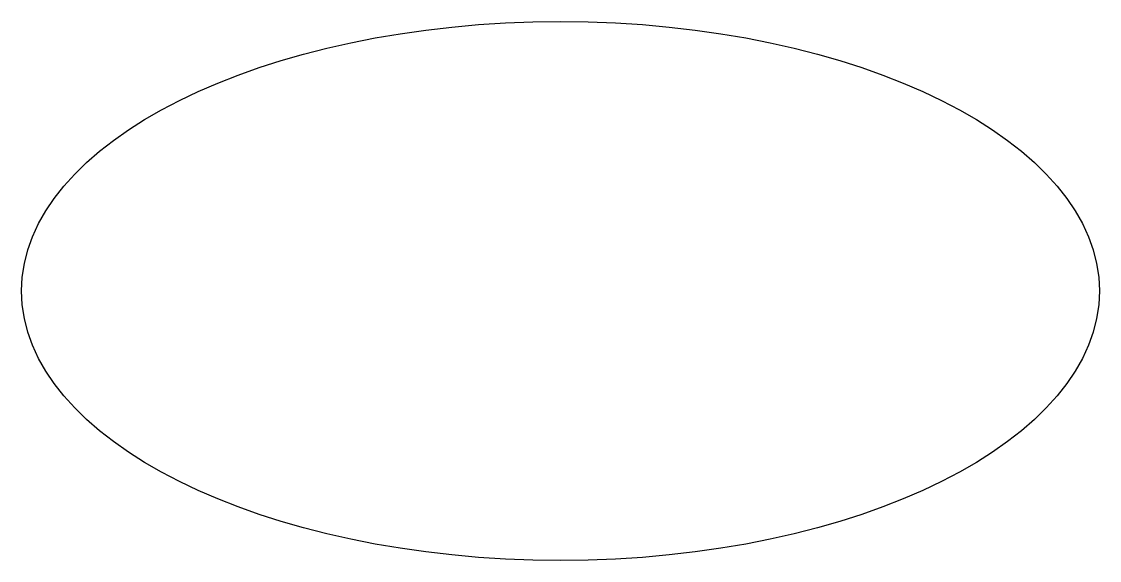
# Model space of a CAD drawing. Header units: millimetres. Extents: x 0 to 20, y 15 to 25.
import ezdxf

# ---------------------------------------------------------------- set-up
doc = ezdxf.new("R2010")
doc.units = ezdxf.units.MM

msp = doc.modelspace()

# ---------------------------------------------------------------- linework, layer by layer
at = {"layer": 'CUT'}
msp.add_ellipse((10, 20), major_axis=(10, 0), ratio=0.5, dxfattribs=at)

doc.saveas('drawing.dxf')
